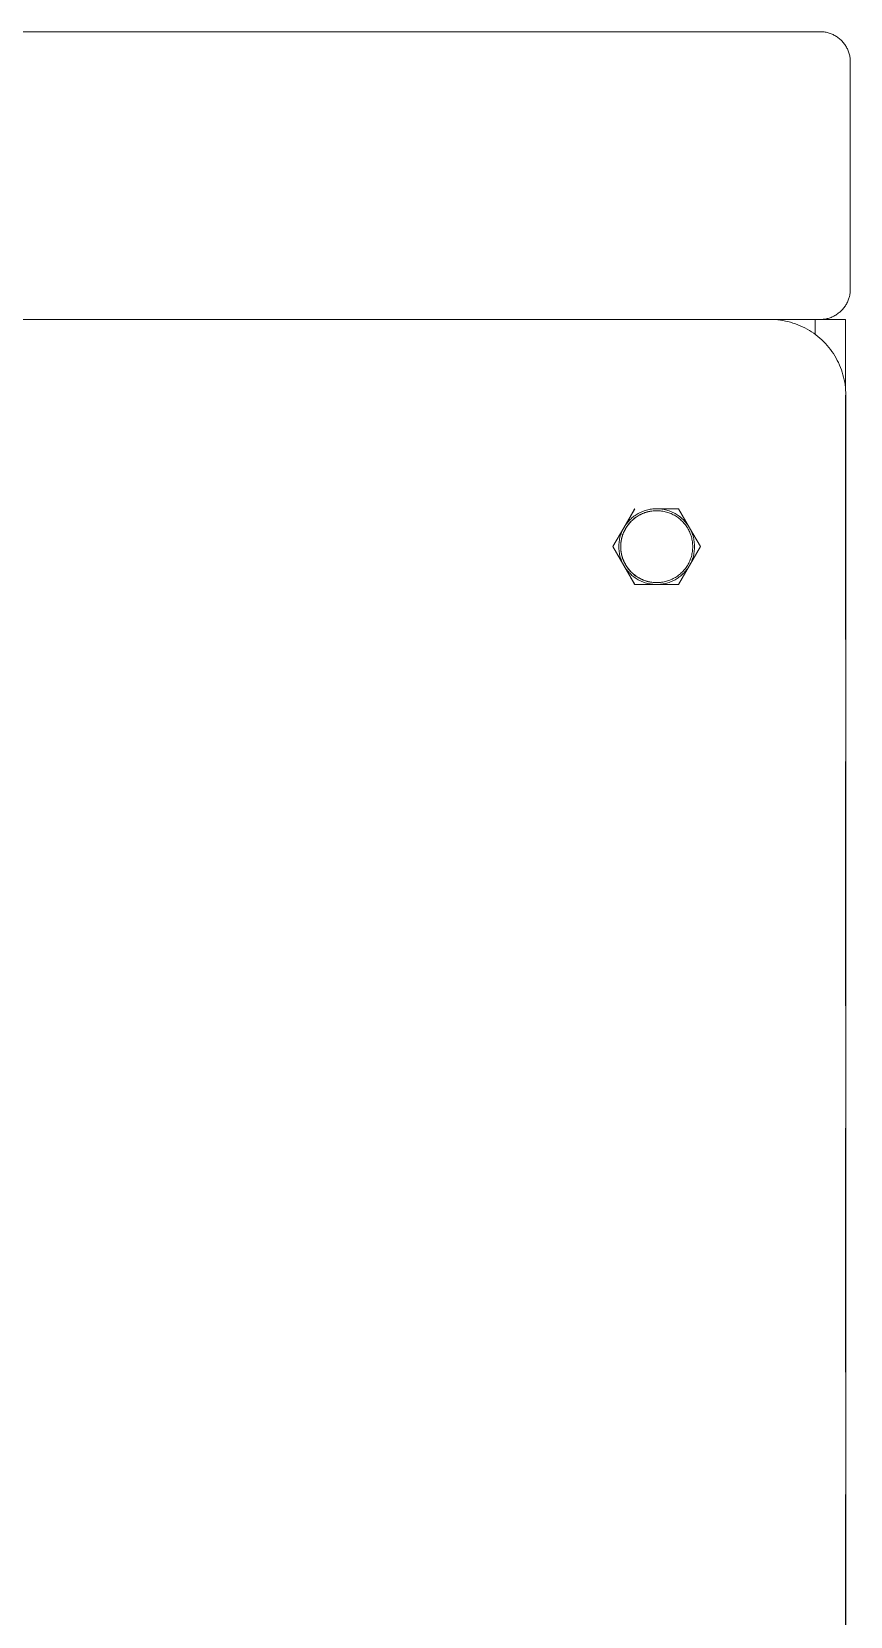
# Model space of a CAD drawing. Header units: inches. Extents: x -6 to 195, y -3 to 126.
# Drawn here: x 177.95 to 182.21, y 118.11 to 126.35 of the extents above; entities that cross this region are included whole.
import ezdxf

# ---------------------------------------------------------------- set-up
doc = ezdxf.new("R2010")
doc.units = ezdxf.units.IN
doc.linetypes.add('HIDDEN', pattern=[1.905, 1.27, -0.635])
doc.layers.add('ZANO_R', color=7, linetype='Continuous', lineweight=0)
doc.layers.add('ZANO_R_przerywana', color=250, linetype='HIDDEN', lineweight=0)

msp = doc.modelspace()

# ---------------------------------------------------------------- linework, layer by layer
at = {"layer": 'ZANO_R'}
for p, q in [((182.04769, 126.34829), (164.64025, 126.34829)), ((182.04769, 126.34829), (182.05307, 126.3482)), ((182.05307, 126.3482), (182.05844, 126.34793)), ((182.05844, 126.34793), (182.0638, 126.34747)), ((182.0638, 126.34747), (182.06914, 126.34683)), ((182.06914, 126.34683), (182.07445, 126.346)), ((182.07445, 126.346), (182.07973, 126.345)), ((182.07973, 126.345), (182.08498, 126.34381)), ((182.08498, 126.34381), (182.09018, 126.34245)), ((182.09018, 126.34245), (182.09533, 126.34091)), ((182.09533, 126.34091), (182.10043, 126.3392)), ((182.10043, 126.3392), (182.10546, 126.33731)), ((182.10546, 126.33731), (182.11043, 126.33526)), ((182.11043, 126.33526), (182.11533, 126.33303)), ((182.11533, 126.33303), (182.12014, 126.33064)), ((182.12014, 126.33064), (182.12487, 126.32808)), ((182.12487, 126.32808), (182.12952, 126.32537)), ((182.12952, 126.32537), (182.13406, 126.32249)), ((182.13406, 126.32249), (182.13851, 126.31947)), ((182.13851, 126.31947), (182.14285, 126.31629)), ((182.14285, 126.31629), (182.14708, 126.31297)), ((182.14708, 126.31297), (182.15119, 126.30951)), ((182.15119, 126.30951), (182.15518, 126.3059)), ((182.15518, 126.3059), (182.15905, 126.30217)), ((182.15905, 126.30217), (182.16278, 126.2983)), ((182.16278, 126.2983), (182.16639, 126.29431)), ((182.16639, 126.29431), (182.16985, 126.2902)), ((182.16985, 126.2902), (182.17317, 126.28597)), ((182.17317, 126.28597), (182.17635, 126.28163)), ((182.17635, 126.28163), (182.17937, 126.27718)), ((182.17937, 126.27718), (182.18225, 126.27264)), ((182.18225, 126.27264), (182.18496, 126.26799)), ((182.18496, 126.26799), (182.18752, 126.26326)), ((182.18752, 126.26326), (182.18991, 126.25845)), ((182.18991, 126.25845), (182.19213, 126.25355)), ((182.19213, 126.25355), (182.19419, 126.24858)), ((182.19419, 126.24858), (182.19608, 126.24355)), ((182.19608, 126.24355), (182.19779, 126.23845)), ((182.19779, 126.23845), (182.19933, 126.2333)), ((182.19933, 126.2333), (182.20069, 126.2281)), ((182.20069, 126.2281), (182.20188, 126.22285)), ((182.20188, 126.22285), (182.20288, 126.21757)), ((182.20288, 126.21757), (182.20371, 126.21226)), ((182.20371, 126.21226), (182.20435, 126.20692)), ((182.20435, 126.20692), (182.2048, 126.20156)), ((182.2048, 126.20156), (182.20508, 126.19619)), ((182.20508, 126.19619), (182.20517, 126.19081)), ((182.20517, 126.19081), (182.20517, 125.00971)), ((182.20188, 124.97767), (182.20069, 124.97242)), ((182.20288, 124.98295), (182.20188, 124.97767)), ((182.20371, 124.98827), (182.20288, 124.98295)), ((182.20435, 124.9936), (182.20371, 124.98827)), ((182.2048, 124.99896), (182.20435, 124.9936)), ((182.20508, 125.00433), (182.2048, 124.99896)), ((182.20517, 125.00971), (182.20508, 125.00433)), ((182.15119, 124.89101), (182.14708, 124.88755)), ((182.15518, 124.89462), (182.15119, 124.89101)), ((182.15905, 124.89835), (182.15518, 124.89462)), ((182.16278, 124.90222), (182.15905, 124.89835)), ((182.16639, 124.90621), (182.16278, 124.90222)), ((182.16985, 124.91033), (182.16639, 124.90621)), ((182.17317, 124.91455), (182.16985, 124.91033)), ((182.17635, 124.91889), (182.17317, 124.91455)), ((182.17937, 124.92334), (182.17635, 124.91889)), ((182.18225, 124.92789), (182.17937, 124.92334)), ((182.18496, 124.93253), (182.18225, 124.92789)), ((182.18752, 124.93726), (182.18496, 124.93253)), ((182.18991, 124.94207), (182.18752, 124.93726)), ((182.19213, 124.94697), (182.18991, 124.94207)), ((182.19419, 124.95194), (182.19213, 124.94697)), ((182.19608, 124.95697), (182.19419, 124.95194)), ((182.19779, 124.96207), (182.19608, 124.95697)), ((182.19933, 124.96722), (182.19779, 124.96207)), ((182.20069, 124.97242), (182.19933, 124.96722)), ((181.78803, 124.85223), (164.85911, 124.85223)), ((181.78803, 124.85223), (182.02168, 124.85223)), ((181.78803, 124.85223), (181.80148, 124.852)), ((181.80148, 124.852), (181.8149, 124.85131)), ((181.8149, 124.85131), (181.8283, 124.85016)), ((181.8283, 124.85016), (181.84164, 124.84856)), ((181.84164, 124.84856), (181.85493, 124.8465)), ((181.85493, 124.8465), (181.86813, 124.84399)), ((181.86813, 124.84399), (181.88125, 124.84103)), ((181.88125, 124.84103), (181.89425, 124.83763)), ((181.89425, 124.83763), (181.90713, 124.83378)), ((181.90713, 124.83378), (181.91988, 124.8295)), ((181.91988, 124.8295), (181.93246, 124.82478)), ((181.93246, 124.82478), (181.94488, 124.81963)), ((181.94488, 124.81963), (181.95712, 124.81407)), ((181.95712, 124.81407), (181.96916, 124.80809)), ((182.02226, 124.85223), (182.02226, 124.77497)), ((182.17974, 124.85223), (182.02226, 124.85223)), ((182.05307, 124.85232), (182.04769, 124.85223)), ((182.05844, 124.8526), (182.05307, 124.85232)), ((182.0638, 124.85305), (182.05844, 124.8526)), ((182.06914, 124.8537), (182.0638, 124.85305)), ((182.07445, 124.85452), (182.06914, 124.8537)), ((182.07973, 124.85552), (182.07445, 124.85452)), ((182.08498, 124.85671), (182.07973, 124.85552)), ((182.09018, 124.85807), (182.08498, 124.85671)), ((182.09533, 124.85961), (182.09018, 124.85807)), ((182.10043, 124.86132), (182.09533, 124.85961)), ((182.10546, 124.86321), (182.10043, 124.86132)), ((182.11043, 124.86527), (182.10546, 124.86321)), ((182.11533, 124.86749), (182.11043, 124.86527)), ((182.12014, 124.86989), (182.11533, 124.86749)), ((182.12487, 124.87244), (182.12014, 124.86989)), ((182.12952, 124.87516), (182.12487, 124.87244)), ((182.13406, 124.87803), (182.12952, 124.87516)), ((182.13851, 124.88105), (182.13406, 124.87803)), ((182.14285, 124.88423), (182.13851, 124.88105)), ((182.14708, 124.88755), (182.14285, 124.88423)), ((182.17974, 124.49804), (182.17974, 124.85223)), ((181.96916, 124.80809), (181.98099, 124.8017)), ((181.98099, 124.8017), (181.99259, 124.79491)), ((181.99259, 124.79491), (182.00396, 124.78773)), ((182.00396, 124.78773), (182.01507, 124.78017)), ((182.01507, 124.78017), (182.02592, 124.77223)), ((182.02592, 124.77223), (182.03649, 124.76393)), ((182.03649, 124.76393), (182.04677, 124.75526)), ((182.04677, 124.75526), (182.05675, 124.74626)), ((182.05675, 124.74626), (182.06642, 124.73692)), ((182.06642, 124.73692), (182.07576, 124.72725)), ((182.07576, 124.72725), (182.08477, 124.71727)), ((182.08477, 124.71727), (182.09343, 124.70699)), ((182.09343, 124.70699), (182.10173, 124.69642)), ((182.10173, 124.69642), (182.10967, 124.68557)), ((182.10967, 124.68557), (182.11724, 124.67445)), ((182.11724, 124.67445), (182.12442, 124.66309)), ((182.12442, 124.66309), (182.1312, 124.65148)), ((182.1312, 124.65148), (182.13759, 124.63966)), ((182.13759, 124.63966), (182.14357, 124.62762)), ((182.14357, 124.62762), (182.14914, 124.61538)), ((182.14914, 124.61538), (182.15428, 124.60296)), ((182.15428, 124.60296), (182.159, 124.59037)), ((182.159, 124.59037), (182.16328, 124.57763)), ((182.16328, 124.57763), (182.16713, 124.56475)), ((182.16713, 124.56475), (182.17054, 124.55174)), ((182.17054, 124.55174), (182.1735, 124.53863)), ((182.1735, 124.53863), (182.17601, 124.52542)), ((182.17601, 124.52542), (182.17806, 124.51214)), ((182.17806, 124.51214), (182.17967, 124.49879)), ((182.17967, 124.49879), (182.18081, 124.4854)), ((182.18081, 124.4854), (182.1815, 124.47197)), ((182.1815, 124.47197), (182.18173, 124.45853)), ((182.18173, 108.94671), (182.18173, 124.45853)), ((181.02701, 123.76955), (181.08393, 123.86798)), ((181.08474, 123.86798), (181.028, 123.76955)), ((181.06529, 123.81607), (181.07026, 123.82049)), ((181.07026, 123.82049), (181.07537, 123.82473)), ((181.07537, 123.82473), (181.08063, 123.8288)), ((181.08573, 123.8203), (181.0806, 123.81628)), ((181.08063, 123.8288), (181.08602, 123.83269)), ((181.08091, 123.81619), (181.08593, 123.82013)), ((181.08393, 123.86798), (181.08474, 123.86798)), ((181.09099, 123.82414), (181.08573, 123.8203)), ((181.08593, 123.82013), (181.09108, 123.82391)), ((181.08602, 123.83269), (181.09155, 123.8364)), ((181.09639, 123.82779), (181.09099, 123.82414)), ((181.09108, 123.82391), (181.09636, 123.8275)), ((181.09155, 123.8364), (181.09719, 123.83992)), ((181.09636, 123.8275), (181.10176, 123.83091)), ((181.10191, 123.83126), (181.09639, 123.82779)), ((181.09719, 123.83992), (181.10295, 123.84324)), ((181.10176, 123.83091), (181.10727, 123.83413)), ((181.10755, 123.83452), (181.10191, 123.83126)), ((181.10295, 123.84324), (181.10881, 123.84637)), ((181.10727, 123.83413), (181.11289, 123.83717)), ((181.11329, 123.83759), (181.10755, 123.83452)), ((181.10881, 123.84637), (181.11478, 123.8493)), ((181.11289, 123.83717), (181.11861, 123.84001)), ((181.11915, 123.84046), (181.11329, 123.83759)), ((181.11478, 123.8493), (181.12085, 123.85202)), ((181.11861, 123.84001), (181.12442, 123.84265)), ((181.12509, 123.84312), (181.11915, 123.84046)), ((181.12085, 123.85202), (181.127, 123.85454)), ((181.12442, 123.84265), (181.13032, 123.8451)), ((181.13113, 123.84558), (181.12509, 123.84312)), ((181.127, 123.85454), (181.13324, 123.85685)), ((181.13032, 123.8451), (181.1363, 123.84734)), ((181.13725, 123.84782), (181.13113, 123.84558)), ((181.13324, 123.85685), (181.13955, 123.85895)), ((181.1363, 123.84734), (181.14235, 123.84937)), ((181.14344, 123.84985), (181.13725, 123.84782)), ((181.13955, 123.85895), (181.14593, 123.86083)), ((181.14235, 123.84937), (181.14847, 123.8512)), ((181.1497, 123.85166), (181.14344, 123.84985)), ((181.14593, 123.86083), (181.15236, 123.8625)), ((181.14847, 123.8512), (181.15465, 123.85282)), ((181.15602, 123.85325), (181.1497, 123.85166)), ((181.15236, 123.8625), (181.15885, 123.86395)), ((181.15465, 123.85282), (181.16088, 123.85422)), ((181.16239, 123.85462), (181.15602, 123.85325)), ((181.15885, 123.86395), (181.16539, 123.86518)), ((181.16088, 123.85422), (181.16715, 123.85542)), ((181.16881, 123.85576), (181.16239, 123.85462)), ((181.16539, 123.86518), (181.17196, 123.86618)), ((181.16715, 123.85542), (181.17346, 123.85639)), ((181.17196, 123.86618), (181.17856, 123.86697)), ((181.17346, 123.85639), (181.1798, 123.85715)), ((181.17856, 123.86697), (181.18519, 123.86753)), ((181.1798, 123.85715), (181.18616, 123.8577)), ((181.18519, 123.86753), (181.19183, 123.86786)), ((181.18616, 123.8577), (181.19254, 123.85803)), ((181.19183, 123.86786), (181.19848, 123.86798)), ((181.19254, 123.85803), (181.19892, 123.85813)), ((181.19848, 123.86798), (181.20513, 123.86786)), ((181.19892, 123.85813), (181.20531, 123.85803)), ((181.30515, 123.86798), (181.20186, 123.86798)), ((181.20513, 123.86786), (181.21177, 123.86753)), ((181.20531, 123.85803), (181.21168, 123.8577)), ((181.21168, 123.8577), (181.21805, 123.85715)), ((181.21177, 123.86753), (181.21839, 123.86697)), ((181.21805, 123.85715), (181.22439, 123.85639)), ((181.21839, 123.86697), (181.225, 123.86618)), ((181.22439, 123.85639), (181.2307, 123.85542)), ((181.225, 123.86618), (181.23157, 123.86518)), ((181.2307, 123.85542), (181.23697, 123.85422)), ((181.23157, 123.86518), (181.2381, 123.86395)), ((181.23187, 123.85521), (181.23295, 123.85501)), ((181.23697, 123.85422), (181.2432, 123.85282)), ((181.2381, 123.86395), (181.24459, 123.8625)), ((181.2432, 123.85282), (181.24938, 123.8512)), ((181.24459, 123.8625), (181.25103, 123.86083)), ((181.24938, 123.8512), (181.2555, 123.84937)), ((181.25103, 123.86083), (181.25741, 123.85895)), ((181.2555, 123.84937), (181.26155, 123.84734)), ((181.25741, 123.85895), (181.26372, 123.85685)), ((181.26155, 123.84734), (181.26753, 123.8451)), ((181.26372, 123.85685), (181.26995, 123.85454)), ((181.26753, 123.8451), (181.27343, 123.84265)), ((181.26995, 123.85454), (181.27611, 123.85202)), ((181.27343, 123.84265), (181.27924, 123.84001)), ((181.27611, 123.85202), (181.28217, 123.8493)), ((181.27924, 123.84001), (181.28496, 123.83717)), ((181.28217, 123.8493), (181.28814, 123.84637)), ((181.28496, 123.83717), (181.29058, 123.83413)), ((181.28814, 123.84637), (181.29401, 123.84324)), ((181.29058, 123.83413), (181.29609, 123.83091)), ((181.29401, 123.84324), (181.29977, 123.83992)), ((181.29609, 123.83091), (181.30149, 123.8275)), ((181.29977, 123.83992), (181.30541, 123.8364)), ((181.30149, 123.8275), (181.30677, 123.82391)), ((181.31204, 123.86798), (181.30515, 123.86798)), ((181.30541, 123.8364), (181.31093, 123.83269)), ((181.30677, 123.82391), (181.31192, 123.82014)), ((181.31093, 123.83269), (181.31632, 123.8288)), ((181.31192, 123.82014), (181.31694, 123.81619)), ((181.36895, 123.76955), (181.31204, 123.86798)), ((181.31632, 123.8288), (181.32158, 123.82473)), ((181.32158, 123.82473), (181.3267, 123.82049)), ((181.3267, 123.82049), (181.33167, 123.81607)), ((180.97028, 123.67113), (181.02701, 123.76955)), ((181.028, 123.76955), (180.97109, 123.67113)), ((181.01126, 123.73196), (181.0135, 123.73845)), ((181.0135, 123.73845), (181.01596, 123.74487)), ((181.01596, 123.74487), (181.01865, 123.75119)), ((181.01864, 123.75335), (181.01846, 123.75296)), ((181.01865, 123.75119), (181.02155, 123.75742)), ((181.02155, 123.75742), (181.02467, 123.76354)), ((181.02388, 123.73804), (181.02165, 123.73191)), ((181.02271, 123.73375), (181.02496, 123.73973)), ((181.02631, 123.74408), (181.02388, 123.73804)), ((181.02467, 123.76354), (181.028, 123.76955)), ((181.02496, 123.73973), (181.0274, 123.74563)), ((181.02896, 123.75003), (181.02631, 123.74408)), ((181.0274, 123.74563), (181.03004, 123.75144)), ((181.028, 123.76955), (181.03142, 123.77525)), ((181.03181, 123.75589), (181.02896, 123.75003)), ((181.03004, 123.75144), (181.03288, 123.75716)), ((181.03142, 123.77525), (181.03504, 123.78084)), ((181.03487, 123.76165), (181.03181, 123.75589)), ((181.03288, 123.75716), (181.03592, 123.76278)), ((181.03812, 123.7673), (181.03487, 123.76165)), ((181.03504, 123.78084), (181.03883, 123.78629)), ((181.03592, 123.76278), (181.03914, 123.76829)), ((181.03681, 123.78484), (181.0371, 123.78526)), ((181.04157, 123.77283), (181.03812, 123.7673)), ((181.03883, 123.78629), (181.04282, 123.79162)), ((181.03914, 123.76829), (181.04255, 123.77369)), ((181.04521, 123.77823), (181.04157, 123.77283)), ((181.04255, 123.77369), (181.04614, 123.77897)), ((181.04282, 123.79162), (181.04697, 123.79681)), ((181.04903, 123.78351), (181.04521, 123.77823)), ((181.04614, 123.77897), (181.04992, 123.78412)), ((181.04697, 123.79681), (181.0513, 123.80185)), ((181.05304, 123.78865), (181.04903, 123.78351)), ((181.04992, 123.78412), (181.05386, 123.78914)), ((181.0513, 123.80185), (181.0558, 123.80675)), ((181.05722, 123.79364), (181.05304, 123.78865)), ((181.05386, 123.78914), (181.05797, 123.79403)), ((181.0558, 123.80675), (181.06047, 123.81149)), ((181.06157, 123.79849), (181.05722, 123.79364)), ((181.05797, 123.79403), (181.06225, 123.79877)), ((181.06047, 123.81149), (181.06529, 123.81607)), ((181.06609, 123.80319), (181.06157, 123.79849)), ((181.06225, 123.79877), (181.06669, 123.80336)), ((181.07078, 123.80772), (181.06609, 123.80319)), ((181.06669, 123.80336), (181.07128, 123.8078)), ((181.07561, 123.81209), (181.07078, 123.80772)), ((181.07128, 123.8078), (181.07602, 123.81208)), ((181.0806, 123.81628), (181.07561, 123.81209)), ((181.07602, 123.81208), (181.08091, 123.81619)), ((181.31694, 123.81619), (181.32183, 123.81208)), ((181.32183, 123.81208), (181.32657, 123.8078)), ((181.32657, 123.8078), (181.33116, 123.80336)), ((181.33116, 123.80336), (181.3356, 123.79877)), ((181.33167, 123.81607), (181.33649, 123.81149)), ((181.3356, 123.79877), (181.33987, 123.79403)), ((181.33649, 123.81149), (181.34115, 123.80675)), ((181.33987, 123.79403), (181.34399, 123.78914)), ((181.34115, 123.80675), (181.34565, 123.80185)), ((181.34399, 123.78914), (181.34793, 123.78412)), ((181.34565, 123.80185), (181.34998, 123.79681)), ((181.34793, 123.78412), (181.3517, 123.77897)), ((181.34998, 123.79681), (181.35414, 123.79162)), ((181.3517, 123.77897), (181.3553, 123.77369)), ((181.35414, 123.79162), (181.35812, 123.78629)), ((181.3553, 123.77369), (181.35871, 123.76829)), ((181.35812, 123.78629), (181.36192, 123.78084)), ((181.35871, 123.76829), (181.36193, 123.76278)), ((181.36192, 123.78084), (181.36553, 123.77525)), ((181.36193, 123.76278), (181.36496, 123.75716)), ((181.36496, 123.75716), (181.36781, 123.75144)), ((181.36553, 123.77525), (181.36895, 123.76955)), ((181.36781, 123.75144), (181.37045, 123.74563)), ((181.36895, 123.76955), (181.37228, 123.76354)), ((181.42569, 123.67113), (181.36895, 123.76955)), ((181.37045, 123.74563), (181.37289, 123.73973)), ((181.37228, 123.76354), (181.3754, 123.75742)), ((181.37289, 123.73973), (181.37513, 123.73375)), ((181.3754, 123.75742), (181.37831, 123.75119)), ((181.37831, 123.75119), (181.38099, 123.74487)), ((181.38099, 123.74487), (181.38345, 123.73845)), ((181.38345, 123.73845), (181.38569, 123.73196)), ((181.02701, 123.5727), (180.97028, 123.67113)), ((180.97028, 123.67113), (180.97109, 123.67113)), ((180.97109, 123.67113), (181.028, 123.5727)), ((181.00163, 123.67113), (181.00175, 123.678)), ((181.00175, 123.66426), (181.00163, 123.67113)), ((181.00175, 123.678), (181.00211, 123.68486)), ((181.00211, 123.65739), (181.00175, 123.66426)), ((181.00211, 123.68486), (181.00271, 123.6917)), ((181.00271, 123.65055), (181.00211, 123.65739)), ((181.00271, 123.6917), (181.00355, 123.69852)), ((181.00355, 123.69852), (181.00462, 123.70531)), ((181.00462, 123.70531), (181.00593, 123.71205)), ((181.00593, 123.71205), (181.00748, 123.71875)), ((181.00748, 123.71875), (181.00926, 123.72539)), ((181.00926, 123.72539), (181.01126, 123.73196)), ((181.01175, 123.6809), (181.01152, 123.67438)), ((181.01152, 123.67438), (181.01152, 123.66787)), ((181.01152, 123.66787), (181.01175, 123.66136)), ((181.01221, 123.6874), (181.01175, 123.6809)), ((181.01175, 123.66136), (181.01221, 123.65486)), ((181.01192, 123.67113), (181.01203, 123.67751)), ((181.01192, 123.67113), (181.01203, 123.66474)), ((181.01203, 123.67751), (181.01235, 123.68389)), ((181.01203, 123.66474), (181.01235, 123.65836)), ((181.01289, 123.69388), (181.01221, 123.6874)), ((181.01235, 123.68389), (181.0129, 123.69025)), ((181.01235, 123.65836), (181.0129, 123.652)), ((181.01379, 123.70033), (181.01289, 123.69388)), ((181.0129, 123.69025), (181.01366, 123.69659)), ((181.01366, 123.69659), (181.01464, 123.7029)), ((181.01492, 123.70675), (181.01379, 123.70033)), ((181.01464, 123.7029), (181.01583, 123.70917)), ((181.01627, 123.71312), (181.01492, 123.70675)), ((181.01583, 123.70917), (181.01723, 123.7154)), ((181.01785, 123.71945), (181.01627, 123.71312)), ((181.01723, 123.7154), (181.01885, 123.72158)), ((181.01964, 123.72571), (181.01785, 123.71945)), ((181.01885, 123.72158), (181.02068, 123.7277)), ((181.02165, 123.73191), (181.01964, 123.72571)), ((181.02068, 123.7277), (181.02271, 123.73375)), ((181.36895, 123.5727), (181.42569, 123.67113)), ((181.37513, 123.73375), (181.37717, 123.7277)), ((181.37717, 123.7277), (181.379, 123.72158)), ((181.379, 123.72158), (181.38061, 123.7154)), ((181.38061, 123.7154), (181.38202, 123.70917)), ((181.38202, 123.70917), (181.38321, 123.7029)), ((181.38321, 123.7029), (181.38419, 123.69659)), ((181.38419, 123.69659), (181.38495, 123.69025)), ((181.38495, 123.69025), (181.38549, 123.68389)), ((181.38549, 123.65836), (181.38495, 123.652)), ((181.38549, 123.68389), (181.38582, 123.67751)), ((181.38582, 123.66474), (181.38549, 123.65836)), ((181.38569, 123.73196), (181.3877, 123.72539)), ((181.38582, 123.67751), (181.38593, 123.67113)), ((181.38593, 123.67113), (181.38582, 123.66474)), ((181.3877, 123.72539), (181.38948, 123.71875)), ((181.38948, 123.71875), (181.39102, 123.71205)), ((181.39102, 123.71205), (181.39234, 123.70531)), ((181.39234, 123.70531), (181.39341, 123.69852)), ((181.39341, 123.69852), (181.39425, 123.6917)), ((181.39425, 123.6917), (181.39485, 123.68486)), ((181.39485, 123.65739), (181.39425, 123.65055)), ((181.39485, 123.68486), (181.39521, 123.678)), ((181.39521, 123.66426), (181.39485, 123.65739)), ((181.39521, 123.678), (181.39533, 123.67113)), ((181.39533, 123.67113), (181.39521, 123.66426)), ((181.00355, 123.64373), (181.00271, 123.65055)), ((181.00462, 123.63694), (181.00355, 123.64373)), ((181.00593, 123.6302), (181.00462, 123.63694)), ((181.00748, 123.6235), (181.00593, 123.6302)), ((181.00926, 123.61687), (181.00748, 123.6235)), ((181.01126, 123.6103), (181.00926, 123.61687)), ((181.0135, 123.6038), (181.01126, 123.6103)), ((181.01221, 123.65486), (181.01289, 123.64837)), ((181.01289, 123.64837), (181.01379, 123.64192)), ((181.0129, 123.652), (181.01366, 123.64566)), ((181.01596, 123.59739), (181.0135, 123.6038)), ((181.01366, 123.64566), (181.01464, 123.63935)), ((181.01379, 123.64192), (181.01492, 123.6355)), ((181.01464, 123.63935), (181.01583, 123.63308)), ((181.01492, 123.6355), (181.01627, 123.62913)), ((181.01583, 123.63308), (181.01723, 123.62685)), ((181.01865, 123.59106), (181.01596, 123.59739)), ((181.01627, 123.62913), (181.01785, 123.62281)), ((181.01723, 123.62685), (181.01885, 123.62067)), ((181.01785, 123.62281), (181.01964, 123.61654)), ((181.01846, 123.58929), (181.01864, 123.5889)), ((181.02155, 123.58483), (181.01865, 123.59106)), ((181.01885, 123.62067), (181.02068, 123.61455)), ((181.01964, 123.61654), (181.02165, 123.61034)), ((181.02068, 123.61455), (181.02271, 123.6085)), ((181.02467, 123.57871), (181.02155, 123.58483)), ((181.02165, 123.61034), (181.02388, 123.60422)), ((181.02271, 123.6085), (181.02496, 123.60252)), ((181.02388, 123.60422), (181.02631, 123.59817)), ((181.028, 123.5727), (181.02467, 123.57871)), ((181.02496, 123.60252), (181.0274, 123.59662)), ((181.02631, 123.59817), (181.02896, 123.59222)), ((181.0274, 123.59662), (181.03004, 123.59081)), ((181.02896, 123.59222), (181.03181, 123.58636)), ((181.03004, 123.59081), (181.03288, 123.58509)), ((181.03181, 123.58636), (181.03487, 123.5806)), ((181.03288, 123.58509), (181.03592, 123.57947)), ((181.03487, 123.5806), (181.03812, 123.57496)), ((181.03592, 123.57947), (181.03914, 123.57396)), ((181.03812, 123.57496), (181.04157, 123.56943)), ((181.03914, 123.57396), (181.04255, 123.56856)), ((181.35871, 123.57396), (181.3553, 123.56856)), ((181.36193, 123.57947), (181.35871, 123.57396)), ((181.36496, 123.58509), (181.36193, 123.57947)), ((181.36781, 123.59081), (181.36496, 123.58509)), ((181.37045, 123.59662), (181.36781, 123.59081)), ((181.37228, 123.57871), (181.36895, 123.5727)), ((181.37289, 123.60252), (181.37045, 123.59662)), ((181.3754, 123.58483), (181.37228, 123.57871)), ((181.37513, 123.6085), (181.37289, 123.60252)), ((181.37717, 123.61455), (181.37513, 123.6085)), ((181.37831, 123.59106), (181.3754, 123.58483)), ((181.379, 123.62067), (181.37717, 123.61455)), ((181.38099, 123.59739), (181.37831, 123.59106)), ((181.38061, 123.62685), (181.379, 123.62067)), ((181.38202, 123.63308), (181.38061, 123.62685)), ((181.38345, 123.6038), (181.38099, 123.59739)), ((181.38321, 123.63935), (181.38202, 123.63308)), ((181.38419, 123.64566), (181.38321, 123.63935)), ((181.38569, 123.6103), (181.38345, 123.6038)), ((181.38495, 123.652), (181.38419, 123.64566)), ((181.3877, 123.61687), (181.38569, 123.6103)), ((181.38948, 123.6235), (181.3877, 123.61687)), ((181.39102, 123.6302), (181.38948, 123.6235)), ((181.39234, 123.63694), (181.39102, 123.6302)), ((181.39341, 123.64373), (181.39234, 123.63694)), ((181.39425, 123.65055), (181.39341, 123.64373)), ((181.08393, 123.47428), (181.02701, 123.5727)), ((181.03142, 123.567), (181.028, 123.5727)), ((181.028, 123.5727), (181.08474, 123.47428)), ((181.03504, 123.56142), (181.03142, 123.567)), ((181.03883, 123.55596), (181.03504, 123.56142)), ((181.0371, 123.55699), (181.03681, 123.55741)), ((181.04282, 123.55063), (181.03883, 123.55596)), ((181.04157, 123.56943), (181.04521, 123.56402)), ((181.04255, 123.56856), (181.04614, 123.56328)), ((181.04697, 123.54544), (181.04282, 123.55063)), ((181.04521, 123.56402), (181.04903, 123.55875)), ((181.04614, 123.56328), (181.04992, 123.55813)), ((181.0513, 123.5404), (181.04697, 123.54544)), ((181.04903, 123.55875), (181.05304, 123.55361)), ((181.04992, 123.55813), (181.05386, 123.55311)), ((181.0558, 123.5355), (181.0513, 123.5404)), ((181.05304, 123.55361), (181.05722, 123.54861)), ((181.05386, 123.55311), (181.05797, 123.54822)), ((181.06047, 123.53076), (181.0558, 123.5355)), ((181.05722, 123.54861), (181.06157, 123.54376)), ((181.05797, 123.54822), (181.06225, 123.54348)), ((181.06529, 123.52618), (181.06047, 123.53076)), ((181.06157, 123.54376), (181.06609, 123.53907)), ((181.06225, 123.54348), (181.06669, 123.53889)), ((181.07026, 123.52176), (181.06529, 123.52618)), ((181.06609, 123.53907), (181.07078, 123.53453)), ((181.06669, 123.53889), (181.07128, 123.53445)), ((181.07537, 123.51752), (181.07026, 123.52176)), ((181.07078, 123.53453), (181.07561, 123.53017)), ((181.07128, 123.53445), (181.07602, 123.53018)), ((181.08063, 123.51345), (181.07537, 123.51752)), ((181.07561, 123.53017), (181.0806, 123.52597)), ((181.07602, 123.53018), (181.08091, 123.52606)), ((181.0806, 123.52597), (181.08573, 123.52195)), ((181.08602, 123.50956), (181.08063, 123.51345)), ((181.08091, 123.52606), (181.08593, 123.52212)), ((181.08573, 123.52195), (181.09099, 123.51811)), ((181.08593, 123.52212), (181.09108, 123.51835)), ((181.09155, 123.50585), (181.08602, 123.50956)), ((181.09099, 123.51811), (181.09639, 123.51446)), ((181.09108, 123.51835), (181.09636, 123.51475)), ((181.09719, 123.50234), (181.09155, 123.50585)), ((181.09636, 123.51475), (181.10176, 123.51134)), ((181.09639, 123.51446), (181.10191, 123.511)), ((181.10295, 123.49901), (181.09719, 123.50234)), ((181.10176, 123.51134), (181.10727, 123.50812)), ((181.10191, 123.511), (181.10755, 123.50773)), ((181.10881, 123.49588), (181.10295, 123.49901)), ((181.10727, 123.50812), (181.11289, 123.50509)), ((181.10755, 123.50773), (181.11329, 123.50466)), ((181.11478, 123.49295), (181.10881, 123.49588)), ((181.11289, 123.50509), (181.11861, 123.50224)), ((181.11329, 123.50466), (181.11915, 123.50179)), ((181.12085, 123.49023), (181.11478, 123.49295)), ((181.11861, 123.50224), (181.12442, 123.4996)), ((181.11915, 123.50179), (181.12509, 123.49913)), ((181.12442, 123.4996), (181.13032, 123.49716)), ((181.12509, 123.49913), (181.13113, 123.49668)), ((181.13032, 123.49716), (181.1363, 123.49492)), ((181.13113, 123.49668), (181.13725, 123.49443)), ((181.1363, 123.49492), (181.14235, 123.49288)), ((181.13725, 123.49443), (181.14344, 123.49241)), ((181.14235, 123.49288), (181.14847, 123.49105)), ((181.14344, 123.49241), (181.1497, 123.4906)), ((181.14847, 123.49105), (181.15465, 123.48944)), ((181.1497, 123.4906), (181.15602, 123.48901)), ((181.24938, 123.49105), (181.2432, 123.48944)), ((181.2555, 123.49288), (181.24938, 123.49105)), ((181.26155, 123.49492), (181.2555, 123.49288)), ((181.26753, 123.49716), (181.26155, 123.49492)), ((181.27343, 123.4996), (181.26753, 123.49716)), ((181.27924, 123.50224), (181.27343, 123.4996)), ((181.28217, 123.49295), (181.27611, 123.49023)), ((181.28496, 123.50508), (181.27924, 123.50224)), ((181.28814, 123.49588), (181.28217, 123.49295)), ((181.29058, 123.50812), (181.28496, 123.50508)), ((181.29401, 123.49901), (181.28814, 123.49588)), ((181.29609, 123.51134), (181.29058, 123.50812)), ((181.29977, 123.50234), (181.29401, 123.49901)), ((181.30149, 123.51475), (181.29609, 123.51134)), ((181.30541, 123.50585), (181.29977, 123.50234)), ((181.30677, 123.51835), (181.30149, 123.51475)), ((181.31093, 123.50956), (181.30541, 123.50585)), ((181.31192, 123.52212), (181.30677, 123.51835)), ((181.31632, 123.51345), (181.31093, 123.50956)), ((181.31694, 123.52606), (181.31192, 123.52212)), ((181.31204, 123.47428), (181.36895, 123.5727)), ((181.32158, 123.51752), (181.31632, 123.51345)), ((181.32183, 123.53018), (181.31694, 123.52606)), ((181.3267, 123.52176), (181.32158, 123.51752)), ((181.32657, 123.53445), (181.32183, 123.53018)), ((181.33116, 123.53889), (181.32657, 123.53445)), ((181.33167, 123.52618), (181.3267, 123.52176)), ((181.3356, 123.54348), (181.33116, 123.53889)), ((181.33649, 123.53076), (181.33167, 123.52618)), ((181.33987, 123.54822), (181.3356, 123.54348)), ((181.34115, 123.5355), (181.33649, 123.53076)), ((181.34399, 123.55311), (181.33987, 123.54822)), ((181.34565, 123.5404), (181.34115, 123.5355)), ((181.34793, 123.55813), (181.34399, 123.55311)), ((181.34998, 123.54544), (181.34565, 123.5404)), ((181.3517, 123.56328), (181.34793, 123.55813)), ((181.35414, 123.55063), (181.34998, 123.54544)), ((181.3553, 123.56856), (181.3517, 123.56328)), ((181.35812, 123.55596), (181.35414, 123.55063)), ((181.36192, 123.56142), (181.35812, 123.55596)), ((181.36553, 123.567), (181.36192, 123.56142)), ((181.36895, 123.5727), (181.36553, 123.567)), ((181.08474, 123.47428), (181.08393, 123.47428)), ((181.08474, 123.47428), (181.19154, 123.47428)), ((181.127, 123.48771), (181.12085, 123.49023)), ((181.13324, 123.4854), (181.127, 123.48771)), ((181.13955, 123.4833), (181.13324, 123.4854)), ((181.14593, 123.48142), (181.13955, 123.4833)), ((181.15236, 123.47975), (181.14593, 123.48142)), ((181.15885, 123.47831), (181.15236, 123.47975)), ((181.15465, 123.48944), (181.16088, 123.48803)), ((181.15602, 123.48901), (181.16239, 123.48764)), ((181.16539, 123.47708), (181.15885, 123.47831)), ((181.16088, 123.48803), (181.16715, 123.48684)), ((181.16239, 123.48764), (181.16881, 123.48649)), ((181.17196, 123.47607), (181.16539, 123.47708)), ((181.16715, 123.48684), (181.17346, 123.48586)), ((181.17856, 123.47529), (181.17196, 123.47607)), ((181.17346, 123.48586), (181.1798, 123.4851)), ((181.18519, 123.47473), (181.17856, 123.47529)), ((181.1798, 123.4851), (181.18616, 123.48455)), ((181.19183, 123.47439), (181.18519, 123.47473)), ((181.18616, 123.48455), (181.19254, 123.48423)), ((181.1923, 123.47437), (181.19154, 123.4744)), ((181.19848, 123.47428), (181.19183, 123.47439)), ((181.19254, 123.48423), (181.19892, 123.48412)), ((181.20513, 123.47439), (181.19848, 123.47428)), ((181.20531, 123.48423), (181.19892, 123.48412)), ((181.20028, 123.47428), (181.30515, 123.47428)), ((181.21177, 123.47473), (181.20513, 123.47439)), ((181.21168, 123.48455), (181.20531, 123.48423)), ((181.21805, 123.4851), (181.21168, 123.48455)), ((181.21839, 123.47529), (181.21177, 123.47473)), ((181.22439, 123.48586), (181.21805, 123.4851)), ((181.225, 123.47607), (181.21839, 123.47529)), ((181.2307, 123.48684), (181.22439, 123.48586)), ((181.23157, 123.47708), (181.225, 123.47607)), ((181.23697, 123.48803), (181.2307, 123.48684)), ((181.2381, 123.47831), (181.23157, 123.47708)), ((181.23187, 123.48704), (181.23295, 123.48724)), ((181.2432, 123.48944), (181.23697, 123.48803)), ((181.24459, 123.47975), (181.2381, 123.47831)), ((181.25103, 123.48142), (181.24459, 123.47975)), ((181.25741, 123.4833), (181.25103, 123.48142)), ((181.26372, 123.4854), (181.25741, 123.4833)), ((181.26995, 123.48771), (181.26372, 123.4854)), ((181.27611, 123.49023), (181.26995, 123.48771)), ((181.31204, 123.47428), (181.30515, 123.47428))]:
    msp.add_line(p, q, dxfattribs=at)
at = {"layer": 'ZANO_R_przerywana'}
msp.add_line((182.18015, 124.45853), (182.18015, 108.94671), dxfattribs=at)

doc.saveas('drawing.dxf')
